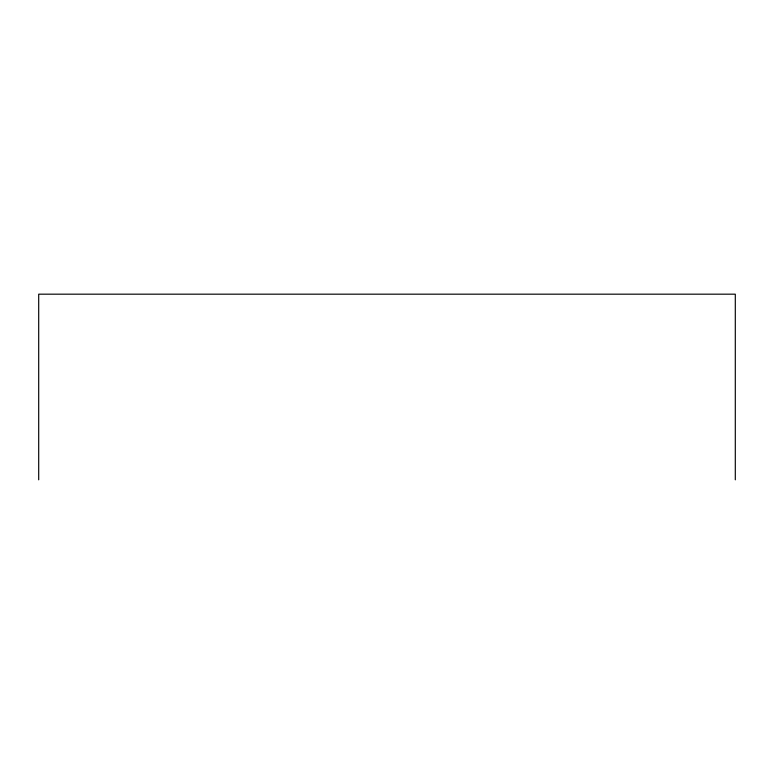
<?xml version="1.0" encoding="UTF-8"?>
<svg xmlns="http://www.w3.org/2000/svg" width="774" height="774" viewBox="0 0 774 774"><rect width="100%" height="100%" fill="white"/><g stroke="black" fill="none" stroke-linecap="round" stroke-linejoin="round"><path stroke-width="1.16" d="M735.3 479.822L735.3 294.178L38.7 294.178L38.7 479.822"/></g></svg>
